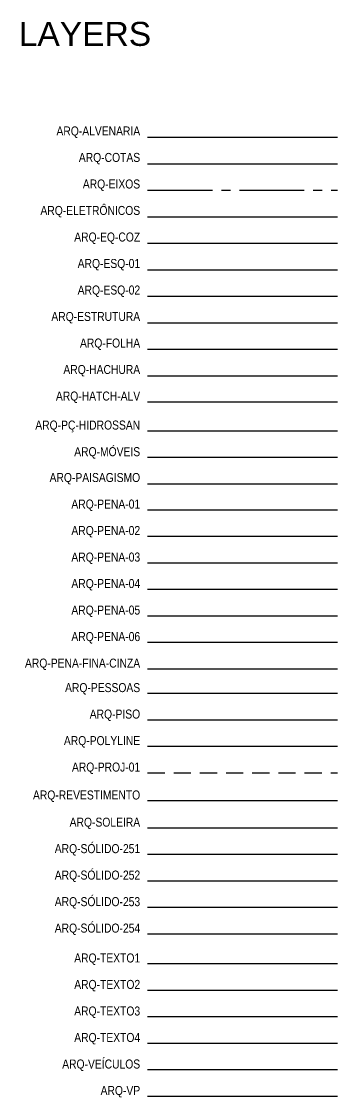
# Model space of a CAD drawing. Header units: millimetres. Extents: x 45003 to 46969, y 6653 to 6979.
# Drawn here: x 45138.32 to 45141.82, y 6860.32 to 6872.27 of the extents above; entities that cross this region are included whole.
import ezdxf

# ---------------------------------------------------------------- set-up
doc = ezdxf.new("R2010")
doc.units = ezdxf.units.MM
doc.linetypes.add('ACAD_ISO04W100', pattern=[30, 24, -3, 0, -3])
doc.linetypes.add('HIDDEN', pattern=[9.525, 6.35, -3.175])
for name, color, linetype in [('ARQ-ALVENARIA', 4, 'Continuous'), ('ARQ-COTAS', 30, 'Continuous'), ('ARQ-EIXOS', 2, 'ACAD_ISO04W100'), ('ARQ-ELETRÔNICOS', 1, 'Continuous'), ('ARQ-EQ-COZ', 1, 'Continuous'), ('ARQ-ESQ-01', 1, 'Continuous'), ('ARQ-ESQ-02', 2, 'Continuous'), ('ARQ-ESTRUTURA', 6, 'Continuous'), ('ARQ-FOLHA', 7, 'Continuous'), ('ARQ-HACHURA', 253, 'Continuous'), ('ARQ-HATCH-ALV', 8, 'Continuous'), ('ARQ-MÓVEIS', 170, 'Continuous'), ('ARQ-PAISAGISMO', 95, 'Continuous'), ('ARQ-PENA-01', 1, 'Continuous'), ('ARQ-PENA-02', 2, 'Continuous'), ('ARQ-PENA-03', 3, 'Continuous'), ('ARQ-PENA-04', 4, 'Continuous'), ('ARQ-PENA-05', 5, 'Continuous'), ('ARQ-PENA-06', 6, 'Continuous'), ('ARQ-PENA-FINA-CINZA', 8, 'Continuous'), ('ARQ-PESSOAS', 1, 'Continuous'), ('ARQ-PISO', 8, 'Continuous'), ('ARQ-PROJ-01', 1, 'HIDDEN'), ('ARQ-PÇ-HIDROSSAN', 7, 'Continuous'), ('ARQ-REVESTIMENTO', 2, 'Continuous'), ('ARQ-SOLEIRA', 8, 'Continuous'), ('ARQ-SÓLIDO-252', 252, 'Continuous'), ('ARQ-SÓLIDO-253', 253, 'Continuous'), ('ARQ-SÓLIDO-254', 254, 'Continuous'), ('ARQ-TEXTO1', 1, 'Continuous'), ('ARQ-TEXTO2', 2, 'Continuous'), ('ARQ-TEXTO3', 3, 'Continuous'), ('ARQ-TEXTO4', 4, 'Continuous'), ('ARQ-VEÍCULOS', 1, 'Continuous')]:
    doc.layers.add(name, color=color, linetype=linetype)
doc.layers.add('ARQ-POLYLINE', color=190, linetype='Continuous', plot=False)
doc.layers.add('ARQ-VP', color=7, linetype='Continuous', plot=False)
doc.styles.add('ARIAL', font='ARIALN.TTF', dxfattribs={"height": 0.18})
doc.styles.add('ROMANS', font='romans.shx')

msp = doc.modelspace()

# ---------------------------------------------------------------- linework, layer by layer
at = {"layer": 'ARQ-ALVENARIA', "ltscale": 0.03}
msp.add_line((45139.716, 6870.988), (45141.825, 6870.988), dxfattribs=at)
at = {"layer": 'ARQ-COTAS'}
msp.add_line((45139.716, 6870.693), (45141.825, 6870.693), dxfattribs=at)
at = {"layer": 'ARQ-EIXOS', "ltscale": 0.03}
msp.add_line((45139.716, 6870.399), (45141.825, 6870.399), dxfattribs=at)
at = {"layer": 'ARQ-ELETRÔNICOS'}
msp.add_line((45139.716, 6870.104), (45141.825, 6870.104), dxfattribs=at)
at = {"layer": 'ARQ-EQ-COZ'}
msp.add_line((45139.716, 6869.81), (45141.825, 6869.81), dxfattribs=at)
at = {"layer": 'ARQ-ESQ-01'}
msp.add_line((45139.716, 6869.516), (45141.825, 6869.516), dxfattribs=at)
at = {"layer": 'ARQ-ESQ-02'}
msp.add_line((45139.716, 6869.221), (45141.825, 6869.221), dxfattribs=at)
at = {"layer": 'ARQ-ESTRUTURA'}
msp.add_line((45139.716, 6868.927), (45141.825, 6868.927), dxfattribs=at)
at = {"layer": 'ARQ-FOLHA'}
msp.add_line((45139.716, 6868.632), (45141.825, 6868.632), dxfattribs=at)
at = {"layer": 'ARQ-HACHURA'}
msp.add_line((45139.716, 6868.338), (45141.825, 6868.338), dxfattribs=at)
at = {"layer": 'ARQ-HATCH-ALV'}
msp.add_line((45139.716, 6868.05), (45141.825, 6868.05), dxfattribs=at)
at = {"layer": 'ARQ-MÓVEIS'}
msp.add_line((45139.716, 6867.432), (45141.825, 6867.432), dxfattribs=at)
at = {"layer": 'ARQ-PAISAGISMO'}
msp.add_line((45139.716, 6867.137), (45141.825, 6867.137), dxfattribs=at)
at = {"layer": 'ARQ-PENA-01'}
msp.add_line((45139.716, 6866.85), (45141.825, 6866.85), dxfattribs=at)
at = {"layer": 'ARQ-PENA-02'}
msp.add_line((45139.716, 6866.556), (45141.825, 6866.556), dxfattribs=at)
at = {"layer": 'ARQ-PENA-03'}
msp.add_line((45139.716, 6866.261), (45141.825, 6866.261), dxfattribs=at)
at = {"layer": 'ARQ-PENA-04'}
msp.add_line((45139.716, 6865.967), (45141.825, 6865.967), dxfattribs=at)
at = {"layer": 'ARQ-PENA-05'}
msp.add_line((45139.716, 6865.672), (45141.825, 6865.672), dxfattribs=at)
at = {"layer": 'ARQ-PENA-06'}
msp.add_line((45139.716, 6865.378), (45141.825, 6865.378), dxfattribs=at)
at = {"layer": 'ARQ-PENA-FINA-CINZA'}
msp.add_line((45139.716, 6865.083), (45141.825, 6865.083), dxfattribs=at)
at = {"layer": 'ARQ-PESSOAS'}
msp.add_line((45139.716, 6864.811), (45141.825, 6864.811), dxfattribs=at)
at = {"layer": 'ARQ-PISO'}
msp.add_line((45139.716, 6864.517), (45141.825, 6864.517), dxfattribs=at)
at = {"layer": 'ARQ-POLYLINE'}
msp.add_line((45139.716, 6864.222), (45141.825, 6864.222), dxfattribs=at)
at = {"layer": 'ARQ-PROJ-01', "ltscale": 0.03}
msp.add_line((45139.716, 6863.928), (45141.825, 6863.928), dxfattribs=at)
at = {"layer": 'ARQ-PÇ-HIDROSSAN'}
msp.add_line((45139.716, 6867.726), (45141.825, 6867.726), dxfattribs=at)
at = {"layer": 'ARQ-REVESTIMENTO'}
msp.add_line((45139.716, 6863.618), (45141.825, 6863.618), dxfattribs=at)
at = {"layer": 'ARQ-SOLEIRA'}
msp.add_line((45139.716, 6863.317), (45141.825, 6863.317), dxfattribs=at)
at = {"layer": 'ARQ-SÓLIDO-252'}
for p, q in [((45139.716, 6863.022), (45141.825, 6863.022)), ((45139.716, 6862.728), (45141.825, 6862.728))]:
    msp.add_line(p, q, dxfattribs=at)
at = {"layer": 'ARQ-SÓLIDO-253'}
msp.add_line((45139.716, 6862.433), (45141.825, 6862.433), dxfattribs=at)
at = {"layer": 'ARQ-SÓLIDO-254'}
msp.add_line((45139.716, 6862.139), (45141.825, 6862.139), dxfattribs=at)
at = {"layer": 'ARQ-TEXTO1'}
msp.add_line((45139.716, 6861.807), (45141.825, 6861.807), dxfattribs=at)
at = {"layer": 'ARQ-TEXTO2'}
msp.add_line((45139.716, 6861.513), (45141.825, 6861.513), dxfattribs=at)
at = {"layer": 'ARQ-TEXTO3'}
msp.add_line((45139.716, 6861.218), (45141.825, 6861.218), dxfattribs=at)
at = {"layer": 'ARQ-TEXTO4'}
msp.add_line((45139.716, 6860.924), (45141.825, 6860.924), dxfattribs=at)
at = {"layer": 'ARQ-VEÍCULOS'}
msp.add_line((45139.716, 6860.629), (45141.825, 6860.629), dxfattribs=at)
at = {"layer": 'ARQ-VP'}
msp.add_line((45139.716, 6860.335), (45141.825, 6860.335), dxfattribs=at)

# ---------------------------------------------------------------- texts
at = {"layer": 'ARQ-TEXTO3', "char_height": 0.1, "attachment_point": 6, "style": 'ARIAL'}
for s, insert in [('ARQ-ALVENARIA', (45139.634, 6871.044)), ('ARQ-COTAS', (45139.634, 6870.75)), ('ARQ-EIXOS', (45139.634, 6870.455)), ('ARQ-ELETRÔNICOS', (45139.634, 6870.161)), ('ARQ-EQ-COZ', (45139.634, 6869.866)), ('ARQ-ESQ-01', (45139.634, 6869.572)), ('ARQ-ESQ-02', (45139.634, 6869.277)), ('ARQ-ESTRUTURA', (45139.634, 6868.983)), ('ARQ-FOLHA', (45139.634, 6868.688)), ('ARQ-HACHURA', (45139.634, 6868.394)), ('ARQ-HATCH-ALV', (45139.634, 6868.099)), ('ARQ-PÇ-HIDROSSAN', (45139.634, 6867.775)), ('ARQ-MÓVEIS', (45139.634, 6867.481)), ('ARQ-PAISAGISMO', (45139.634, 6867.194)), ('ARQ-PENA-01', (45139.634, 6866.899)), ('ARQ-PENA-02', (45139.634, 6866.605)), ('ARQ-PENA-03', (45139.634, 6866.31)), ('ARQ-PENA-04', (45139.634, 6866.016)), ('ARQ-PENA-05', (45139.634, 6865.721)), ('ARQ-PENA-06', (45139.634, 6865.427)), ('ARQ-PENA-FINA-CINZA', (45139.634, 6865.132)), ('ARQ-PESSOAS', (45139.634, 6864.86)), ('ARQ-PISO', (45139.634, 6864.566)), ('ARQ-POLYLINE', (45139.634, 6864.271)), ('ARQ-PROJ-01', (45139.634, 6863.977)), ('ARQ-REVESTIMENTO', (45139.634, 6863.667)), ('ARQ-SOLEIRA', (45139.634, 6863.365)), ('ARQ-SÓLIDO-251', (45139.634, 6863.071)), ('ARQ-SÓLIDO-252', (45139.634, 6862.777)), ('ARQ-SÓLIDO-253', (45139.634, 6862.482)), ('ARQ-SÓLIDO-254', (45139.634, 6862.188)), ('ARQ-TEXTO1', (45139.634, 6861.856)), ('ARQ-TEXTO3', (45139.634, 6861.267)), ('ARQ-VP', (45139.634, 6860.384))]:
    msp.add_mtext(s, dxfattribs=dict(at, insert=insert))
at = {"layer": 'ARQ-TEXTO3', "char_height": 0.1, "width": 1.22019, "attachment_point": 6, "style": 'ARIAL'}
for s, insert in [('ARQ-TEXTO2', (45139.634, 6861.562)), ('ARQ-TEXTO4', (45139.634, 6860.973)), ('ARQ-VEÍCULOS', (45139.634, 6860.678))]:
    msp.add_mtext(s, dxfattribs=dict(at, insert=insert))
at = {"layer": 'ARQ-TEXTO4', "insert": (45138.286, 6872.27), "char_height": 0.15, "width": 7.255, "attachment_point": 1, "style": 'ROMANS'}
msp.add_mtext('{\\fArial|b0|i0|c0|p34;\\H1.778x;\\C4;LAYERS }', dxfattribs=at)

doc.saveas('drawing.dxf')
